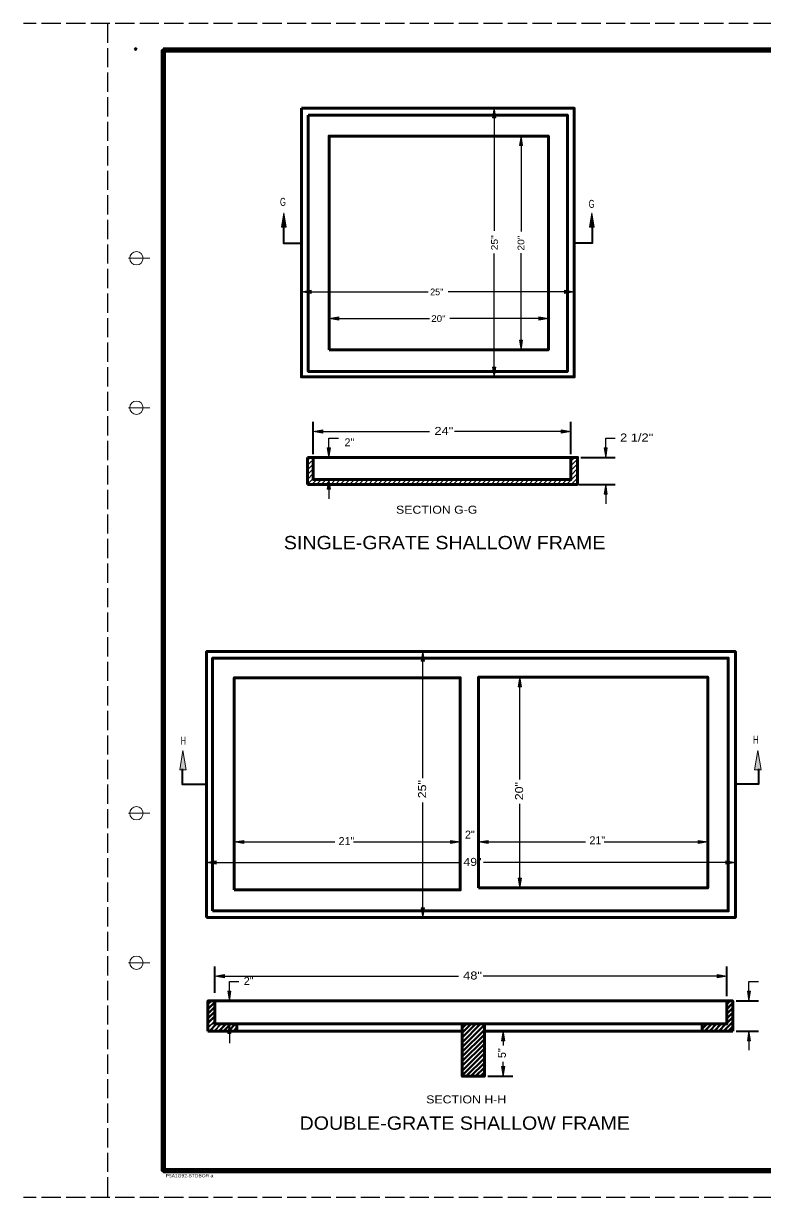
# Model space of a CAD drawing. Extents: x 36.6 to 72, y 0.5 to 22.5.
# Drawn here: x 36.63 to 50.48, y 0.47 to 22.47 of the extents above; entities that cross this region are included whole.
import ezdxf

# ---------------------------------------------------------------- set-up
doc = ezdxf.new("R2010")
doc.units = 0
doc.header["$LTSCALE"] = 0.06
doc.header["$PDMODE"] = 32
doc.header["$PDSIZE"] = 0.03
doc.linetypes.add('LONG_DASHED', pattern=[7.5, 6, -1.5])
for name, color, linetype, lineweight in [('1', 7, 'Continuous', 40), ('2', 7, 'Continuous', 13), ('4', 7, 'Continuous', 13)]:
    doc.layers.add(name, color=color, linetype=linetype, lineweight=lineweight)

msp = doc.modelspace()

# ---------------------------------------------------------------- hatches: boundary and pattern name
at = {"layer": '1'}
for points in [[(45.42242, 20.70358), (45.48242, 20.70358), (45.45242, 20.88358), (45.45242, 20.88358)], [(45.92583, 20.18383), (45.98583, 20.18383), (45.95583, 20.36383), (45.95583, 20.36383)], [(42.01958, 17.473), (42.01958, 17.41292), (41.83958, 17.443), (41.83958, 17.443)], [(46.77158, 17.473), (46.77158, 17.41292), (46.95158, 17.443), (46.95158, 17.443)], [(42.53942, 16.97383), (42.53942, 16.91383), (42.35942, 16.94383), (42.35942, 16.94383)], [(46.29017, 16.97383), (46.29017, 16.91383), (46.47017, 16.94383), (46.47017, 16.94383)], [(45.92583, 16.53783), (45.98583, 16.53783), (45.95583, 16.35783), (45.95583, 16.35783)], [(45.42242, 16.03025), (45.48242, 16.03025), (45.45242, 15.85025), (45.45242, 15.85025)], [(42.24092, 14.85575), (42.24092, 14.79575), (42.06092, 14.82575), (42.06092, 14.82575)], [(46.70975, 14.85575), (46.70975, 14.79575), (46.88975, 14.82575), (46.88975, 14.82575)], [(42.32458, 14.52192), (42.38458, 14.52192), (42.35458, 14.34192), (42.35458, 14.34192)], [(47.51225, 14.52192), (47.57233, 14.52192), (47.54233, 14.34192), (47.54233, 14.34192)], [(42.32458, 13.74625), (42.38458, 13.74625), (42.35458, 13.92625), (42.35458, 13.92625)], [(47.51225, 13.65433), (47.57233, 13.65433), (47.54233, 13.83433), (47.54233, 13.83433)], [(44.084, 10.52408), (44.144, 10.52408), (44.114, 10.70417), (44.114, 10.70417)], [(45.90133, 10.04433), (45.96125, 10.04433), (45.93133, 10.22433), (45.93133, 10.22433)], [(40.75992, 7.16567), (40.75992, 7.10567), (40.57992, 7.13567), (40.57992, 7.13567)], [(44.63475, 7.16567), (44.63475, 7.10567), (44.81475, 7.13567), (44.81475, 7.13567)], [(45.33983, 7.16567), (45.33983, 7.10567), (45.15983, 7.13567), (45.15983, 7.13567)], [(49.27558, 7.16567), (49.27558, 7.10567), (49.45558, 7.13567), (49.45558, 7.13567)], [(40.24308, 6.77983), (40.24308, 6.71983), (40.063, 6.74983), (40.063, 6.74983)], [(49.79325, 6.77983), (49.79325, 6.71983), (49.97325, 6.74983), (49.97325, 6.74983)], [(45.90133, 6.454), (45.96125, 6.454), (45.93133, 6.274), (45.93133, 6.274)], [(44.084, 5.90042), (44.144, 5.90042), (44.114, 5.72042), (44.114, 5.72042)], [(40.39642, 4.6505), (40.39642, 4.5905), (40.21633, 4.6205), (40.21633, 4.6205)], [(49.63017, 4.6505), (49.63017, 4.5905), (49.81017, 4.6205), (49.81017, 4.6205)], [(40.45875, 4.33783), (40.51875, 4.33783), (40.48875, 4.15783), (40.48875, 4.15783)], [(50.19717, 4.33783), (50.25717, 4.33783), (50.22717, 4.15783), (50.22717, 4.15783)], [(40.45875, 3.54442), (40.51875, 3.54442), (40.48875, 3.72442), (40.48875, 3.72442)], [(45.59242, 3.4115), (45.65233, 3.4115), (45.62242, 3.5915), (45.62242, 3.5915)], [(50.19717, 3.4115), (50.25717, 3.4115), (50.22717, 3.5915), (50.22717, 3.5915)], [(45.59242, 2.9265), (45.65233, 2.9265), (45.62242, 2.7465), (45.62242, 2.7465)]]:
    msp.add_hatch(color=256, dxfattribs=at).paths.add_polyline_path(points)
at = {"layer": '2'}
for points in [[(41.46383, 18.65758), (41.55383, 18.65758), (41.50883, 18.92758), (41.50883, 18.92758)], [(47.32725, 18.65758), (47.23725, 18.65758), (47.28225, 18.92758), (47.28225, 18.92758)], [(39.5575, 8.4895), (39.6775, 8.4895), (39.6175, 8.8495), (39.6175, 8.8495)], [(50.45425, 8.4895), (50.33425, 8.4895), (50.39425, 8.8495), (50.39425, 8.8495)]]:
    msp.add_hatch(color=256, dxfattribs=at).paths.add_polyline_path(points)

# ---------------------------------------------------------------- linework, layer by layer
at = {"layer": '1', "linetype": 'LONG_DASHED', "lineweight": 25}
for p, q in [((71.82992, 22.47275), (36.62992, 22.47275)), ((38.20492, 22.47275), (38.20492, 0.47275)), ((71.82992, 0.47275), (36.62992, 0.47275))]:
    msp.add_line(p, q, dxfattribs=at)
at = {"layer": '1', "lineweight": 158}
for p, q in [((39.24658, 21.97275), (39.24658, 0.97275)), ((71.74658, 21.97275), (39.24658, 21.97275))]:
    msp.add_line(p, q, dxfattribs=at)
at = {"layer": '1', "lineweight": 13}
for p, q in [((45.446, 20.88358), (45.27242, 20.88358)), ((45.93508, 20.36383), (45.77583, 20.36383)), ((38.99658, 18.07275), (38.59658, 18.07275)), ((41.83958, 17.38725), (41.83958, 17.263)), ((46.95158, 17.38725), (46.95158, 17.263)), ((42.35942, 16.889), (42.35942, 16.76383)), ((46.47017, 16.889), (46.47017, 16.76383)), ((45.93508, 16.35783), (45.77583, 16.35783)), ((45.446, 15.85025), (45.27242, 15.85025)), ((38.99658, 15.27275), (38.59658, 15.27275)), ((42.29942, 14.34192), (42.17458, 14.34192)), ((42.29942, 13.92625), (42.17458, 13.92625)), ((46.98425, 13.83433), (47.01525, 13.86542)), ((44.0515, 10.70417), (43.934, 10.70417)), ((45.90458, 10.22433), (45.75133, 10.22433)), ((38.99658, 7.67275), (38.59658, 7.67275)), ((40.57992, 7.1835), (40.57992, 7.31567)), ((44.81475, 7.19817), (44.81475, 7.31567)), ((45.15983, 7.1505), (45.15983, 6.95567)), ((49.45558, 7.1505), (49.45558, 6.95567)), ((40.06308, 6.7975), (40.06308, 6.92983)), ((49.97325, 6.7975), (49.97325, 6.92983)), ((45.90458, 6.274), (45.75133, 6.274)), ((44.0515, 5.72042), (43.934, 5.72042)), ((38.99658, 4.87275), (38.59658, 4.87275)), ((40.45508, 4.15783), (40.30875, 4.15783)), ((40.45508, 3.72442), (40.30875, 3.72442)), ((45.55992, 3.5915), (45.44242, 3.5915))]:
    msp.add_line(p, q, dxfattribs=at)
at = {"layer": '1', "lineweight": 25}
for p, q in [((45.45242, 20.70358), (45.45242, 18.585)), ((45.95583, 20.18383), (45.95583, 18.57558)), ((45.45242, 16.03025), (45.45242, 18.1615)), ((45.95583, 16.53783), (45.95583, 18.17092)), ((42.01958, 17.443), (44.21225, 17.443)), ((46.77158, 17.443), (44.59108, 17.443)), ((42.53942, 16.94383), (44.23808, 16.94383)), ((46.29017, 16.94383), (44.61933, 16.94383)), ((42.24092, 14.82575), (44.2425, 14.82575)), ((46.70975, 14.82575), (44.70817, 14.82575)), ((41.95383, 14.19567), (42.10017, 14.34192)), ((41.95383, 14.284), (42.01175, 14.34192)), ((46.88975, 14.27017), (46.9615, 14.34192)), ((46.88975, 14.18175), (47.01525, 14.30733)), ((41.95383, 14.10725), (42.06092, 14.21433)), ((41.95383, 14.01883), (42.06092, 14.126)), ((46.88975, 14.09342), (47.01525, 14.21892)), ((46.88975, 14.005), (47.01525, 14.13058)), ((41.95383, 13.9305), (42.06092, 14.03758)), ((41.95383, 13.84208), (42.06092, 13.94917)), ((42.0345, 13.83433), (42.12642, 13.92625)), ((42.12292, 13.83433), (42.21475, 13.92625)), ((42.21125, 13.83433), (42.30317, 13.92625)), ((42.29967, 13.83433), (42.39158, 13.92625)), ((42.38808, 13.83433), (42.47992, 13.92625)), ((42.47642, 13.83433), (42.56833, 13.92625)), ((42.56483, 13.83433), (42.65675, 13.92625)), ((42.65325, 13.83433), (42.74508, 13.92625)), ((42.74158, 13.83433), (42.8335, 13.92625)), ((42.83, 13.83433), (42.92192, 13.92625)), ((42.91842, 13.83433), (43.01025, 13.92625)), ((43.00675, 13.83433), (43.09867, 13.92625)), ((43.09517, 13.83433), (43.18708, 13.92625)), ((43.18358, 13.83433), (43.27542, 13.92625)), ((43.27192, 13.83433), (43.36383, 13.92625)), ((43.36033, 13.83433), (43.45225, 13.92625)), ((43.44875, 13.83433), (43.54058, 13.92625)), ((43.53708, 13.83433), (43.629, 13.92625)), ((43.6255, 13.83433), (43.71742, 13.92625)), ((43.71392, 13.83433), (43.80575, 13.92625)), ((43.80225, 13.83433), (43.89417, 13.92625)), ((43.89067, 13.83433), (43.9825, 13.92625)), ((43.97908, 13.83433), (44.07092, 13.92625)), ((44.06742, 13.83433), (44.15933, 13.92625)), ((44.15583, 13.83433), (44.24767, 13.92625)), ((44.24425, 13.83433), (44.33608, 13.92625)), ((44.33258, 13.83433), (44.4245, 13.92625)), ((44.421, 13.83433), (44.51283, 13.92625)), ((44.50942, 13.83433), (44.60125, 13.92625)), ((44.59775, 13.83433), (44.68967, 13.92625)), ((44.68617, 13.83433), (44.778, 13.92625)), ((44.77458, 13.83433), (44.86642, 13.92625)), ((44.86292, 13.83433), (44.95483, 13.92625)), ((44.95133, 13.83433), (45.04317, 13.92625)), ((45.03975, 13.83433), (45.13158, 13.92625)), ((45.12808, 13.83433), (45.22, 13.92625)), ((45.2165, 13.83433), (45.30833, 13.92625)), ((45.30492, 13.83433), (45.39675, 13.92625)), ((45.39325, 13.83433), (45.48517, 13.92625)), ((45.48167, 13.83433), (45.5735, 13.92625)), ((45.57008, 13.83433), (45.66192, 13.92625)), ((45.65842, 13.83433), (45.75033, 13.92625)), ((45.74683, 13.83433), (45.83867, 13.92625)), ((45.83517, 13.83433), (45.92708, 13.92625)), ((45.92358, 13.83433), (46.0155, 13.92625)), ((46.012, 13.83433), (46.10383, 13.92625)), ((46.10033, 13.83433), (46.19225, 13.92625)), ((46.18875, 13.83433), (46.28067, 13.92625)), ((46.27717, 13.83433), (46.369, 13.92625)), ((46.3655, 13.83433), (46.45742, 13.92625)), ((46.45392, 13.83433), (46.54583, 13.92625)), ((46.54233, 13.83433), (46.63417, 13.92625)), ((46.63067, 13.83433), (46.72258, 13.92625)), ((46.71908, 13.83433), (46.811, 13.92625)), ((46.8075, 13.83433), (47.01525, 14.04217)), ((46.89583, 13.83433), (47.01525, 13.95375)), ((42.35458, 13.74625), (42.35458, 13.56625)), ((47.54233, 13.65433), (47.54233, 13.47433)), ((44.114, 8.33358), (44.114, 10.52417)), ((45.93133, 8.30317), (45.93133, 10.04433)), ((44.114, 5.90042), (44.114, 7.87733)), ((45.93133, 6.454), (45.93133, 7.84692)), ((40.75992, 7.13567), (42.46858, 7.13567)), ((42.81825, 7.13567), (44.63475, 7.13567)), ((45.33983, 7.13567), (47.16583, 7.13567)), ((47.5155, 7.13567), (49.27558, 7.13567)), ((40.24308, 6.74983), (44.78525, 6.74983)), ((49.79325, 6.74983), (45.251, 6.74983)), ((40.39642, 4.6205), (44.78042, 4.6205)), ((49.63017, 4.6205), (45.24617, 4.6205)), ((40.48875, 3.54442), (40.48875, 3.36442)), ((45.62242, 3.4115), (45.62242, 3.3215)), ((50.22717, 3.4115), (50.22717, 3.2315)), ((45.62242, 2.9265), (45.62242, 3.0165))]:
    msp.add_line(p, q, dxfattribs=at)
at = {"layer": '1', "lineweight": 35}
for p, q in [((42.06092, 14.40442), (42.06092, 15.00575)), ((46.88975, 14.40442), (46.88975, 15.00575)), ((47.07775, 14.34192), (47.72233, 14.34192)), ((47.04675, 13.83433), (47.72233, 13.83433)), ((40.21642, 4.31025), (40.21642, 4.8005)), ((49.81017, 4.2455), (49.81017, 4.8005)), ((49.98583, 4.15783), (50.40717, 4.15783)), ((40.08758, 3.65133), (40.21642, 3.78008)), ((40.20458, 3.5915), (40.33742, 3.72442)), ((40.55817, 3.5915), (40.63167, 3.665)), ((49.98583, 3.5915), (50.40717, 3.5915)), ((45.33117, 2.7465), (45.80242, 2.7465))]:
    msp.add_line(p, q, dxfattribs=at)
at = {"layer": '1', "lineweight": 53}
for p, q in [((41.95383, 14.34192), (41.95383, 13.83433)), ((40.08758, 3.5915), (44.85433, 3.5915)), ((40.63167, 3.72442), (40.63167, 3.5915)), ((45.26867, 3.5915), (49.92333, 3.5915)), ((49.3535, 3.5915), (49.3535, 3.72442))]:
    msp.add_line(p, q, dxfattribs=at)
at = {"layer": '1'}
for p, q in [((40.08758, 4.09325), (40.15217, 4.15783)), ((40.08758, 4.00483), (40.21642, 4.13367)), ((40.08758, 3.9165), (40.21642, 4.04525)), ((49.81017, 4.09308), (49.87492, 4.15783)), ((49.81017, 4.00475), (49.92333, 4.11792)), ((49.81017, 3.91633), (49.92333, 4.0295)), ((40.08758, 3.82808), (40.21642, 3.95692)), ((40.08758, 3.73967), (40.21642, 3.8685)), ((49.7505, 3.5915), (49.92333, 3.76433)), ((49.81017, 3.82792), (49.92333, 3.94117)), ((49.81017, 3.73958), (49.92333, 3.85275)), ((40.11617, 3.5915), (40.24908, 3.72442)), ((40.293, 3.5915), (40.42583, 3.72442)), ((40.38133, 3.5915), (40.51425, 3.72442)), ((40.46975, 3.5915), (40.60258, 3.72442)), ((44.85433, 3.37992), (45.19883, 3.72442)), ((44.85433, 3.46825), (45.11042, 3.72442)), ((44.85433, 3.55667), (45.022, 3.72442)), ((44.85433, 3.64508), (44.93367, 3.72442)), ((44.85433, 3.2915), (45.26867, 3.70583)), ((44.85433, 3.20308), (45.26867, 3.61742)), ((44.85433, 3.11475), (45.26867, 3.52908)), ((49.3535, 3.63642), (49.44142, 3.72442)), ((49.397, 3.5915), (49.52983, 3.72442)), ((49.48533, 3.5915), (49.61825, 3.72442)), ((49.57375, 3.5915), (49.70658, 3.72442)), ((49.66217, 3.5915), (49.795, 3.72442)), ((49.83892, 3.5915), (49.92333, 3.676)), ((44.85433, 3.02633), (45.26867, 3.44067)), ((44.85433, 2.93792), (45.26867, 3.35225)), ((44.85433, 2.84958), (45.26867, 3.26392)), ((44.85433, 2.76117), (45.26867, 3.1755)), ((44.928, 2.7465), (45.26867, 3.08708)), ((45.01642, 2.7465), (45.26867, 2.99875)), ((45.10483, 2.7465), (45.26867, 2.91033)), ((45.19317, 2.7465), (45.26867, 2.822))]:
    msp.add_line(p, q, dxfattribs=at)
at = {"layer": '1', "lineweight": 158}
msp.add_lwpolyline([(71.74658, 21.97275), (71.74658, 0.97275), (39.24658, 0.97275)], dxfattribs=at)
at = {"layer": '1', "lineweight": 53}
for points in [[(41.83958, 20.88358), (46.95158, 20.88358), (46.95158, 15.85025), (41.83958, 15.85025)], [(41.96708, 20.75708), (46.82517, 20.75708), (46.82517, 15.95175), (41.96708, 15.95175)], [(42.35942, 16.35783), (46.47017, 16.35783), (46.47017, 20.36383), (42.35942, 20.36383)], [(40.06308, 5.72042), (49.97325, 5.72042), (49.97325, 10.70417), (40.06308, 10.70417)], [(40.17383, 5.84342), (49.83783, 5.84342), (49.83783, 10.58117), (40.17383, 10.58117)], [(40.57992, 6.23742), (44.81475, 6.23742), (44.81475, 10.21217), (40.57992, 10.21217)], [(45.15983, 6.274), (49.45558, 6.274), (49.45558, 10.22433), (45.15983, 10.22433)]]:
    msp.add_lwpolyline(points, close=True, dxfattribs=at)
at = {"layer": '1', "lineweight": 13}
for points in [[(45.42242, 20.70358), (45.48242, 20.70358), (45.45242, 20.88358), (45.45242, 20.88358)], [(45.92583, 20.18383), (45.98583, 20.18383), (45.95583, 20.36383), (45.95583, 20.36383)], [(42.01958, 17.473), (42.01958, 17.41292), (41.83958, 17.443), (41.83958, 17.443)], [(46.77158, 17.473), (46.77158, 17.41292), (46.95158, 17.443), (46.95158, 17.443)], [(42.53942, 16.97383), (42.53942, 16.91383), (42.35942, 16.94383), (42.35942, 16.94383)], [(46.29017, 16.97383), (46.29017, 16.91383), (46.47017, 16.94383), (46.47017, 16.94383)], [(45.92583, 16.53783), (45.98583, 16.53783), (45.95583, 16.35783), (45.95583, 16.35783)], [(45.42242, 16.03025), (45.48242, 16.03025), (45.45242, 15.85025), (45.45242, 15.85025)], [(42.24092, 14.85575), (42.24092, 14.79575), (42.06092, 14.82575), (42.06092, 14.82575)], [(46.70975, 14.85575), (46.70975, 14.79575), (46.88975, 14.82575), (46.88975, 14.82575)], [(42.32458, 14.52192), (42.38458, 14.52192), (42.35458, 14.34192), (42.35458, 14.34192)], [(47.51225, 14.52192), (47.57233, 14.52192), (47.54233, 14.34192), (47.54233, 14.34192)], [(42.32458, 13.74625), (42.38458, 13.74625), (42.35458, 13.92625), (42.35458, 13.92625)], [(47.51225, 13.65433), (47.57233, 13.65433), (47.54233, 13.83433), (47.54233, 13.83433)], [(44.084, 10.52408), (44.144, 10.52408), (44.114, 10.70417), (44.114, 10.70417)], [(45.90133, 10.04433), (45.96125, 10.04433), (45.93133, 10.22433), (45.93133, 10.22433)], [(40.75992, 7.16567), (40.75992, 7.10567), (40.57992, 7.13567), (40.57992, 7.13567)], [(44.63475, 7.16567), (44.63475, 7.10567), (44.81475, 7.13567), (44.81475, 7.13567)], [(45.33983, 7.16567), (45.33983, 7.10567), (45.15983, 7.13567), (45.15983, 7.13567)], [(49.27558, 7.16567), (49.27558, 7.10567), (49.45558, 7.13567), (49.45558, 7.13567)], [(40.24308, 6.77983), (40.24308, 6.71983), (40.063, 6.74983), (40.063, 6.74983)], [(49.79325, 6.77983), (49.79325, 6.71983), (49.97325, 6.74983), (49.97325, 6.74983)], [(45.90133, 6.454), (45.96125, 6.454), (45.93133, 6.274), (45.93133, 6.274)], [(44.084, 5.90042), (44.144, 5.90042), (44.114, 5.72042), (44.114, 5.72042)], [(40.39642, 4.6505), (40.39642, 4.5905), (40.21633, 4.6205), (40.21633, 4.6205)], [(49.63017, 4.6505), (49.63017, 4.5905), (49.81017, 4.6205), (49.81017, 4.6205)], [(40.45875, 4.33783), (40.51875, 4.33783), (40.48875, 4.15783), (40.48875, 4.15783)], [(50.19717, 4.33783), (50.25717, 4.33783), (50.22717, 4.15783), (50.22717, 4.15783)], [(40.45875, 3.54442), (40.51875, 3.54442), (40.48875, 3.72442), (40.48875, 3.72442)], [(45.59242, 3.4115), (45.65233, 3.4115), (45.62242, 3.5915), (45.62242, 3.5915)], [(50.19717, 3.4115), (50.25717, 3.4115), (50.22717, 3.5915), (50.22717, 3.5915)], [(45.59242, 2.9265), (45.65233, 2.9265), (45.62242, 2.7465), (45.62242, 2.7465)]]:
    msp.add_lwpolyline(points, close=True, dxfattribs=at)
at = {"layer": '1', "lineweight": 25}
for points in [[(42.35458, 14.52192), (42.35458, 14.70192), (42.53458, 14.70192)], [(47.54233, 14.52192), (47.54233, 14.70192), (47.72233, 14.70192)], [(40.48875, 4.33783), (40.48875, 4.51783), (40.66875, 4.51783)], [(50.22717, 4.33783), (50.22717, 4.51783), (50.40717, 4.51783)]]:
    msp.add_lwpolyline(points, dxfattribs=at)
at = {"layer": '1', "lineweight": 53}
for points in [[(41.95383, 14.34192), (47.01525, 14.34192), (47.01525, 13.83433), (41.95383, 13.83433)], [(42.06092, 14.34192), (42.06092, 13.92625), (46.88975, 13.92625), (46.88975, 14.34192)], [(49.92333, 3.5915), (49.92333, 4.15783), (40.08758, 4.15783), (40.08758, 3.5915)], [(40.21642, 4.15783), (40.21642, 3.72442), (49.81017, 3.72442), (49.81017, 4.15783)], [(44.85433, 3.72442), (44.85433, 2.7465), (45.26867, 2.7465), (45.26867, 3.72442)]]:
    msp.add_lwpolyline(points, dxfattribs=at)
at = {"layer": '1', "lineweight": 13}
for centre in [(38.74658, 18.07275), (38.74658, 15.27275), (38.74658, 7.67275), (38.74658, 4.87275)]:
    msp.add_circle(centre, 0.125, dxfattribs=at)
at = {"layer": '1'}
for p in [(38.73458, 21.99275), (39.24658, 21.97275), (39.24658, 0.97275)]:
    msp.add_point(p, dxfattribs=at)
at = {"layer": '2'}
for points in [[(41.46383, 18.65758), (41.55383, 18.65758), (41.50883, 18.92758), (41.50883, 18.92758)], [(47.32725, 18.65758), (47.23725, 18.65758), (47.28225, 18.92758), (47.28225, 18.92758)], [(39.5575, 8.4895), (39.6775, 8.4895), (39.6175, 8.8495), (39.6175, 8.8495)], [(50.45425, 8.4895), (50.33425, 8.4895), (50.39425, 8.8495), (50.39425, 8.8495)]]:
    msp.add_lwpolyline(points, close=True, dxfattribs=at)
at = {"layer": '2', "lineweight": 35}
for points in [[(41.50217, 18.65575), (41.50217, 18.35875), (41.83958, 18.35875)], [(47.28892, 18.65575), (47.28892, 18.35875), (46.95158, 18.35875)], [(39.60258, 8.5045), (39.60258, 8.21917), (40.063, 8.21917)], [(50.40917, 8.5045), (50.40917, 8.21917), (49.94867, 8.21917)]]:
    msp.add_lwpolyline(points, dxfattribs=at)
at = {"layer": '4'}
for p, q in [((45.45242, 20.88358), (45.4525, 20.88358)), ((45.5085, 20.88358), (45.50858, 20.88358)), ((45.95583, 20.36383), (45.95592, 20.36383)), ((45.99758, 20.36383), (45.99767, 20.36383)), ((41.83958, 17.44975), (41.83967, 17.44975)), ((46.95158, 17.44975), (46.95167, 17.44975)), ((46.95158, 17.443), (46.95167, 17.443)), ((42.35942, 16.9515), (42.3595, 16.9515)), ((46.47017, 16.9515), (46.47025, 16.9515)), ((46.47017, 16.94383), (46.47025, 16.94383)), ((45.99758, 16.35783), (45.99767, 16.35783)), ((45.5085, 15.85025), (45.50858, 15.85025)), ((46.88975, 14.82575), (46.88983, 14.82575)), ((42.06092, 14.34192), (42.061, 14.34192)), ((42.35458, 14.34192), (42.35467, 14.34192)), ((42.36192, 14.34192), (42.362, 14.34192)), ((46.88975, 14.34192), (46.88983, 14.34192)), ((47.01525, 14.34192), (47.01533, 14.34192)), ((47.54233, 14.34192), (47.54242, 14.34192)), ((42.36192, 13.92625), (42.362, 13.92625)), ((46.98425, 13.83433), (46.98433, 13.83433)), ((44.114, 10.70417), (44.11408, 10.70417)), ((44.114, 10.70417), (44.11408, 10.70417)), ((45.93133, 10.22433), (45.93142, 10.22433)), ((45.96708, 10.22433), (45.96717, 10.22433)), ((40.57992, 7.121), (40.58, 7.121)), ((44.81475, 7.13567), (44.81483, 7.13567)), ((44.81475, 7.13567), (44.81483, 7.13567)), ((45.15983, 7.213), (45.15992, 7.213)), ((49.45558, 7.213), (49.45567, 7.213)), ((49.45558, 7.13567), (49.45567, 7.13567)), ((40.06308, 6.735), (40.06317, 6.735)), ((49.97325, 6.74983), (49.97333, 6.74983)), ((49.97325, 6.735), (49.97333, 6.735)), ((45.96708, 6.274), (45.96717, 6.274)), ((44.114, 5.72042), (44.11408, 5.72042)), ((49.81017, 4.6205), (49.81025, 4.6205)), ((40.21642, 4.24775), (40.2165, 4.24775)), ((49.81017, 4.183), (49.81025, 4.183)), ((40.48875, 4.15783), (40.48883, 4.15783)), ((40.51758, 4.15783), (40.51767, 4.15783)), ((49.92333, 4.15783), (49.92342, 4.15783)), ((50.22717, 4.15783), (50.22725, 4.15783)), ((40.51758, 3.72442), (40.51767, 3.72442)), ((45.62242, 3.5915), (45.6225, 3.5915)), ((49.92333, 3.5915), (49.92342, 3.5915)), ((45.26867, 2.7465), (45.26875, 2.7465)), ((45.62242, 2.7465), (45.6225, 2.7465))]:
    msp.add_line(p, q, dxfattribs=at)

# ---------------------------------------------------------------- texts
at = {"layer": '1', "width": 1.15}
for s, height, p in [('25"', 0.125, (45.52058, 18.22175)), ('20"', 0.125, (46.01567, 18.21725)), ('25"', 0.15, (44.17675, 7.95542)), ('20"', 0.15, (45.9945, 7.91817))]:
    msp.add_text(s, height=height, rotation=90, dxfattribs=at).set_placement(p)
at = {"layer": '1'}
for s, height, p in [('25"', 0.125, (44.25267, 17.3805)), ('2"', 0.15, (42.64717, 14.54842)), ('21"', 0.15, (42.536, 7.07658)), ('21"', 0.15, (47.2375, 7.09167)), ('2"', 0.15, (40.75875, 4.45533))]:
    msp.add_text(s, height=height, dxfattribs=at).set_placement(p)
for s, height, width, p in [('20"', 0.125, 1.1, (44.27192, 16.88133)), ('24"', 0.15, 1.2, (44.3325, 14.76325)), ('2 1/2"', 0.15, 1.2, (47.81233, 14.63942)), ('49"', 0.15, 1.15, (44.87525, 6.68733)), ('48"', 0.15, 1.2, (44.87042, 4.558)), ('P5A1G92-STDBOR a', 0.06, 1.15, (39.29458, 0.85175))]:
    msp.add_text(s, height=height, dxfattribs=dict(at, width=width)).set_placement(p)
msp.add_text('5"', height=0.15, rotation=90, dxfattribs=at).set_placement((45.67158, 3.08658))
at = {"layer": '2'}
for s, height, width, p in [('G', 0.15, 0.7, (41.43792, 19.05492)), ('G', 0.15, 0.7, (47.22342, 19.01733)), ('SECTION G-G', 0.15, 1.15, (43.61283, 13.28617)), ('SINGLE-GRATE SHALLOW FRAME', 0.25, 1.1, (41.50992, 12.62008)), ('H', 0.15, 0.7, (39.57542, 8.96117)), ('H', 0.15, 0.7, (50.3055, 8.97633)), ('SECTION H-H', 0.15, 1.15, (44.17858, 2.23625)), ('DOUBLE-GRATE SHALLOW FRAME', 0.25, 1.1, (41.80475, 1.7425))]:
    msp.add_text(s, height=height, dxfattribs=dict(at, width=width)).set_placement(p)
msp.add_text('2"', height=0.15, dxfattribs=at).set_placement((44.90458, 7.19833))

doc.saveas('drawing.dxf')
